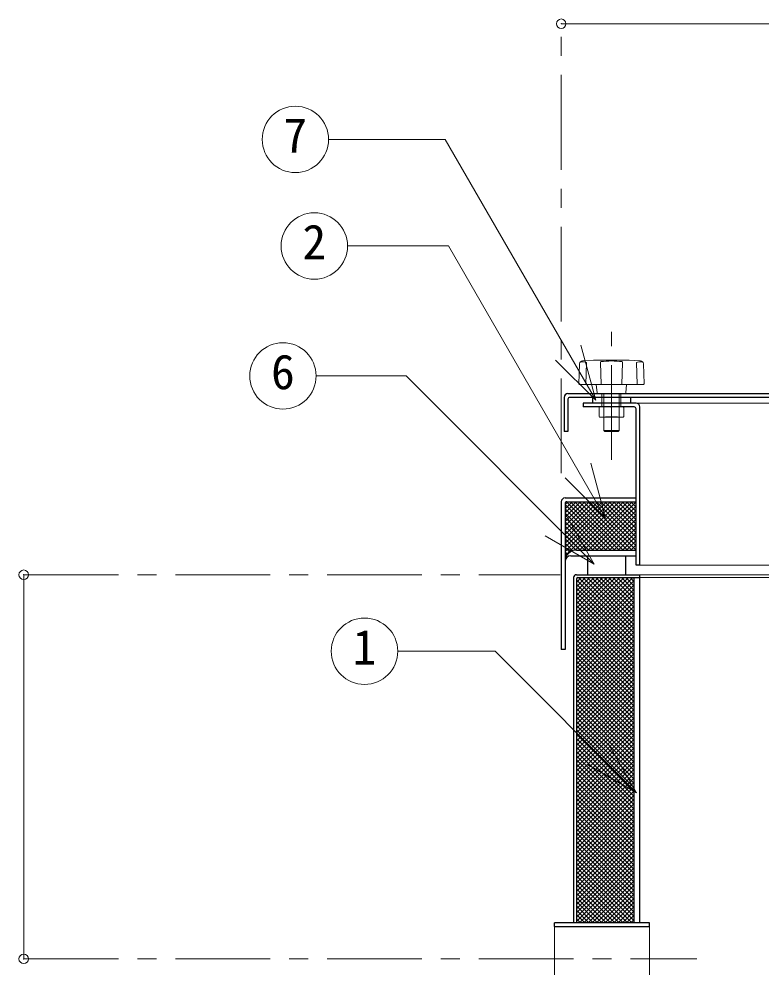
# Model space of a CAD drawing. Units: millimetres at full size, sheet at 1:10; details may follow other scales. Extents: x -2123 to 1927, y -1358 to 1452.
# Drawn here: x -650.3 to -258.9, y -369.9 to 129.9 of the extents above; entities that cross this region are included whole.
import ezdxf
from ezdxf.enums import TextEntityAlignment as Align

# ---------------------------------------------------------------- set-up
doc = ezdxf.new("R2010")
doc.units = ezdxf.units.MM
doc.header["$LTSCALE"] = 10
doc.header["$PDMODE"] = 32
doc.header["$PDSIZE"] = 5
doc.linetypes.add('CHAIN1', pattern=[8, 5, -1, 1, -1])
doc.linetypes.add('DASHED1', pattern=[1.8, 1.2, -0.6])
doc.layers.add('0-0', color=7, linetype='Continuous', lineweight=18)
doc.styles.add('ＭＳ ゴシック', font='')
doc.styles.get('ＭＳ ゴシック').set_extended_font_data('MS Gothic')

msp = doc.modelspace()

# ---------------------------------------------------------------- linework, layer by layer
at = {"layer": '0-0', "color": 4, "linetype": 'CHAIN1', "lineweight": 9}
for p, q in [((-364.3, -109.59), (-364.3, 127.41)), ((-337.8, -102.59), (-337.8, -34.99)), ((-647.8, -163.09), (-364.8, -163.09)), ((-647.8, -365.59), (-292.8, -365.59))]:
    msp.add_line(p, q, dxfattribs=at)
at = {"layer": '0-0', "color": 4, "lineweight": 9}
for p, q in [((-364.3, 127.41), (168.7, 127.41)), ((-354.97, -62.37), (-354.63, -51.86)), ((-347.21, -50), (-353.12, -50.31)), ((-351.35, -62.79), (-350.96, -51.15)), ((-328.81, -49.99), (-346.79, -49.99)), ((-343.28, -62.79), (-343.67, -51.15)), ((-332.32, -62.79), (-331.93, -51.15)), ((-328.39, -50), (-322.48, -50.31)), ((-324.25, -62.79), (-324.64, -51.15)), ((-320.63, -62.37), (-320.97, -51.86)), ((-354.57, -62.79), (-321.03, -62.79)), ((-345.43, -67.22), (-345.8, -62.79)), ((-330.17, -67.22), (-329.8, -62.79)), ((-344.3, -74.89), (-344.3, -79.59)), ((-337.8, -74.89), (-337.8, -79.59)), ((-331.3, -74.89), (-331.3, -79.59)), ((-324.8, -72.59), (-143.05, -72.59)), ((-331.55, -80.09), (-331.3, -79.59)), ((-341.8, -80.09), (-341.8, -87.09)), ((-333.8, -80.09), (-333.8, -87.09)), ((-333.8, -87.09), (-341.8, -87.09)), ((-341.3, -87.59), (-341.8, -87.09)), ((-334.3, -87.59), (-341.3, -87.59)), ((-333.8, -87.09), (-334.3, -87.59)), ((-362.3, -153.17), (-333.72, -124.59)), ((-362.3, -150.9), (-335.98, -124.59)), ((-362.3, -148.64), (-338.25, -124.59)), ((-362.3, -146.38), (-340.51, -124.59)), ((-362.3, -144.12), (-342.77, -124.59)), ((-362.3, -141.85), (-345.03, -124.59)), ((-362.3, -139.59), (-347.3, -124.59)), ((-362.3, -137.33), (-349.56, -124.59)), ((-362.3, -135.06), (-351.82, -124.59)), ((-362.3, -132.8), (-354.09, -124.59)), ((-362.3, -130.54), (-356.35, -124.59)), ((-362.3, -128.28), (-358.61, -124.59)), ((-362.3, -126.01), (-360.87, -124.59)), ((-361.56, -124.62), (-336.09, -150.09)), ((-359.33, -124.59), (-333.83, -150.09)), ((-357.07, -124.59), (-331.57, -150.09)), ((-357, -150.13), (-331.46, -124.59)), ((-354.81, -124.59), (-329.31, -150.09)), ((-354.7, -150.09), (-329.2, -124.59)), ((-352.54, -124.59), (-327.04, -150.09)), ((-352.43, -150.09), (-326.93, -124.59)), ((-350.28, -124.59), (-324.78, -150.09)), ((-350.17, -150.09), (-324.8, -124.72)), ((-348.02, -124.59), (-324.8, -147.8)), ((-345.76, -124.59), (-324.8, -145.54)), ((-343.49, -124.59), (-324.8, -143.28)), ((-341.23, -124.59), (-324.8, -141.02)), ((-338.97, -124.59), (-324.8, -138.75)), ((-336.7, -124.59), (-324.8, -136.49)), ((-334.44, -124.59), (-324.8, -134.23)), ((-332.18, -124.59), (-324.8, -131.96)), ((-329.92, -124.59), (-324.8, -129.7)), ((-327.65, -124.59), (-324.8, -127.44)), ((-325.39, -124.59), (-324.8, -125.18)), ((-362.3, -126.14), (-338.36, -150.09)), ((-362.3, -128.41), (-340.62, -150.09)), ((-347.91, -150.09), (-324.8, -126.98)), ((-345.64, -150.09), (-324.8, -129.24)), ((-362.3, -130.67), (-342.88, -150.09)), ((-362.3, -132.93), (-345.15, -150.09)), ((-343.38, -150.09), (-324.8, -131.51)), ((-341.12, -150.09), (-324.8, -133.77)), ((-362.3, -135.19), (-347.41, -150.09)), ((-362.3, -137.46), (-349.67, -150.09)), ((-362.3, -139.72), (-351.93, -150.09)), ((-338.86, -150.09), (-324.8, -136.03)), ((-336.59, -150.09), (-324.8, -138.29)), ((-362.3, -141.98), (-354.2, -150.09)), ((-362.3, -144.24), (-356.46, -150.09)), ((-334.33, -150.09), (-324.8, -140.56)), ((-332.07, -150.09), (-324.8, -142.82)), ((-362.3, -146.51), (-358.36, -150.45)), ((-362.3, -148.77), (-359.83, -151.24)), ((-329.81, -150.09), (-324.8, -145.08)), ((-327.54, -150.09), (-324.8, -147.35)), ((-325.28, -150.09), (-324.8, -149.61)), ((-362.3, -151.03), (-360.99, -152.34)), ((-362.3, -153.3), (-361.83, -153.76)), ((-362.3, -155.43), (-362.26, -155.39)), ((-362.3, -155.56), (-362.28, -155.58)), ((-647.8, -163.09), (-647.8, -365.59)), ((-356.3, -194.32), (-326.57, -164.59)), ((-356.3, -185.27), (-335.62, -164.59)), ((-356.3, -187.53), (-333.36, -164.59)), ((-356.3, -189.79), (-331.09, -164.59)), ((-356.3, -192.06), (-328.83, -164.59)), ((-356.3, -183), (-337.88, -164.59)), ((-356.3, -180.74), (-340.14, -164.59)), ((-356.3, -178.48), (-342.41, -164.59)), ((-356.3, -176.21), (-344.67, -164.59)), ((-356.3, -173.95), (-346.93, -164.59)), ((-356.3, -171.69), (-349.2, -164.59)), ((-356.3, -169.43), (-351.46, -164.59)), ((-356.3, -167.16), (-353.72, -164.59)), ((-355.17, -164.59), (-325.8, -193.96)), ((-352.91, -164.59), (-325.8, -191.69)), ((-350.65, -164.59), (-325.8, -189.43)), ((-348.38, -164.59), (-325.8, -187.17)), ((-346.12, -164.59), (-325.8, -184.91)), ((-343.86, -164.59), (-325.8, -182.64)), ((-341.59, -164.59), (-325.8, -180.38)), ((-339.33, -164.59), (-325.8, -178.12)), ((-337.07, -164.59), (-325.8, -175.85)), ((-334.81, -164.59), (-325.8, -173.59)), ((-332.54, -164.59), (-325.8, -171.33)), ((-330.28, -164.59), (-325.8, -169.07)), ((-328.02, -164.59), (-325.8, -166.8)), ((-151.98, -163.09), (-322.8, -163.09)), ((-322.8, -164.59), (-152.39, -164.59)), ((-356.3, -165.72), (-325.8, -196.22)), ((-356.3, -196.58), (-325.8, -166.08)), ((-356.3, -167.98), (-325.8, -198.48)), ((-356.3, -198.85), (-325.8, -168.35)), ((-356.3, -170.24), (-325.8, -200.74)), ((-356.3, -201.11), (-325.8, -170.61)), ((-356.3, -172.51), (-325.8, -203.01)), ((-356.3, -203.37), (-325.8, -172.87)), ((-356.3, -174.77), (-325.8, -205.27)), ((-356.3, -205.63), (-325.8, -175.13)), ((-356.3, -177.03), (-325.8, -207.53)), ((-356.3, -207.9), (-325.8, -177.4)), ((-356.3, -179.3), (-325.8, -209.8)), ((-356.3, -210.16), (-325.8, -179.66)), ((-356.3, -181.56), (-325.8, -212.06)), ((-356.3, -212.42), (-325.8, -181.92)), ((-356.3, -183.82), (-325.8, -214.32)), ((-356.3, -214.68), (-325.8, -184.18)), ((-356.3, -186.08), (-325.8, -216.58)), ((-356.3, -216.95), (-325.8, -186.45)), ((-356.3, -188.35), (-325.8, -218.85)), ((-356.3, -219.21), (-325.8, -188.71)), ((-356.3, -190.61), (-325.8, -221.11)), ((-356.3, -221.47), (-325.8, -190.97)), ((-356.3, -192.87), (-325.8, -223.37)), ((-356.3, -223.74), (-325.8, -193.24)), ((-356.3, -195.13), (-325.8, -225.63)), ((-356.3, -226), (-325.8, -195.5)), ((-356.3, -197.4), (-325.8, -227.9)), ((-356.3, -228.26), (-325.8, -197.76)), ((-356.3, -199.66), (-325.8, -230.16)), ((-356.3, -230.52), (-325.8, -200.02)), ((-356.3, -201.92), (-325.8, -232.42)), ((-356.3, -232.79), (-325.8, -202.29)), ((-356.3, -204.19), (-325.8, -234.69)), ((-356.3, -235.05), (-325.8, -204.55)), ((-356.3, -206.45), (-325.8, -236.95)), ((-356.3, -237.31), (-325.8, -206.81)), ((-356.3, -208.71), (-325.8, -239.21)), ((-356.3, -239.57), (-325.8, -209.07)), ((-356.3, -210.97), (-325.8, -241.47)), ((-356.3, -241.84), (-325.8, -211.34)), ((-356.3, -213.24), (-325.8, -243.74)), ((-356.3, -244.1), (-325.8, -213.6)), ((-356.3, -215.5), (-325.8, -246)), ((-356.3, -246.36), (-325.8, -215.86)), ((-356.3, -217.76), (-325.8, -248.26)), ((-356.3, -248.63), (-325.8, -218.13)), ((-356.3, -220.02), (-325.8, -250.52)), ((-356.3, -250.89), (-325.8, -220.39)), ((-356.3, -222.29), (-325.8, -252.79)), ((-356.3, -253.15), (-325.8, -222.65)), ((-356.3, -224.55), (-325.8, -255.05)), ((-356.3, -255.41), (-325.8, -224.91)), ((-356.3, -226.81), (-325.8, -257.31)), ((-356.3, -257.68), (-325.8, -227.18)), ((-356.3, -229.08), (-325.8, -259.58)), ((-356.3, -259.94), (-325.8, -229.44)), ((-356.3, -231.34), (-325.8, -261.84)), ((-356.3, -262.2), (-325.8, -231.7)), ((-356.3, -233.6), (-325.8, -264.1)), ((-356.3, -264.46), (-325.8, -233.96)), ((-356.3, -235.86), (-325.8, -266.36)), ((-356.3, -266.73), (-325.8, -236.23)), ((-356.3, -238.13), (-325.8, -268.63)), ((-356.3, -268.99), (-325.8, -238.49)), ((-356.3, -240.39), (-325.8, -270.89)), ((-356.3, -271.25), (-325.8, -240.75)), ((-356.3, -242.65), (-325.8, -273.15)), ((-356.3, -273.52), (-325.8, -243.02)), ((-356.3, -244.91), (-325.8, -275.41)), ((-356.3, -275.78), (-325.8, -245.28)), ((-356.3, -247.18), (-325.8, -277.68)), ((-356.3, -278.04), (-325.8, -247.54)), ((-356.3, -249.44), (-325.8, -279.94)), ((-356.3, -280.3), (-325.8, -249.8)), ((-356.3, -251.7), (-325.8, -282.2)), ((-356.3, -282.57), (-325.8, -252.07)), ((-356.3, -253.97), (-325.8, -284.47)), ((-356.3, -284.83), (-325.8, -254.33)), ((-356.3, -256.23), (-325.8, -286.73)), ((-356.3, -287.09), (-325.8, -256.59)), ((-356.3, -258.49), (-325.8, -288.99)), ((-356.3, -289.35), (-325.8, -258.85)), ((-356.3, -260.75), (-325.8, -291.25)), ((-356.3, -291.62), (-325.8, -261.12)), ((-356.3, -263.02), (-325.8, -293.52)), ((-356.3, -293.88), (-325.8, -263.38)), ((-356.3, -265.28), (-325.8, -295.78)), ((-356.3, -296.14), (-325.8, -265.64)), ((-356.3, -267.54), (-325.8, -298.04)), ((-356.3, -298.41), (-325.8, -267.91)), ((-356.3, -269.81), (-325.8, -300.31)), ((-356.3, -300.67), (-325.8, -270.17)), ((-356.3, -272.07), (-325.8, -302.57)), ((-356.3, -302.93), (-325.8, -272.43)), ((-356.3, -274.33), (-325.8, -304.83)), ((-356.3, -305.19), (-325.8, -274.69)), ((-356.3, -276.59), (-325.8, -307.09)), ((-356.3, -307.46), (-325.8, -276.96)), ((-356.3, -278.86), (-325.8, -309.36)), ((-356.3, -309.72), (-325.8, -279.22)), ((-356.3, -281.12), (-325.8, -311.62)), ((-356.3, -311.98), (-325.8, -281.48)), ((-356.3, -283.38), (-325.8, -313.88)), ((-356.3, -314.24), (-325.8, -283.74)), ((-356.3, -285.64), (-325.8, -316.14)), ((-356.3, -316.51), (-325.8, -286.01)), ((-356.3, -287.91), (-325.8, -318.41)), ((-356.3, -318.77), (-325.8, -288.27)), ((-356.3, -290.17), (-325.8, -320.67)), ((-356.3, -321.03), (-325.8, -290.53)), ((-356.3, -292.43), (-325.8, -322.93)), ((-356.3, -323.3), (-325.8, -292.8)), ((-356.3, -294.7), (-325.8, -325.2)), ((-356.3, -325.56), (-325.8, -295.06)), ((-356.3, -296.96), (-325.8, -327.46)), ((-356.3, -327.82), (-325.8, -297.32)), ((-356.3, -299.22), (-325.8, -329.72)), ((-356.3, -330.08), (-325.8, -299.58)), ((-356.3, -301.48), (-325.8, -331.98)), ((-356.3, -332.35), (-325.8, -301.85)), ((-356.3, -303.75), (-325.8, -334.25)), ((-356.3, -334.61), (-325.8, -304.11)), ((-356.3, -306.01), (-325.8, -336.51)), ((-356.3, -336.87), (-325.8, -306.37)), ((-356.3, -308.27), (-325.8, -338.77)), ((-356.3, -339.14), (-325.8, -308.64)), ((-356.3, -310.53), (-325.8, -341.03)), ((-356.3, -341.4), (-325.8, -310.9)), ((-356.3, -312.8), (-325.8, -343.3)), ((-356.3, -343.66), (-325.8, -313.16)), ((-356.3, -315.06), (-325.8, -345.56)), ((-356.3, -345.92), (-325.8, -315.42)), ((-356.3, -317.32), (-327.04, -346.59)), ((-356.3, -319.59), (-329.3, -346.59)), ((-354.7, -346.59), (-325.8, -317.69)), ((-356.3, -321.85), (-331.56, -346.59)), ((-356.3, -324.11), (-333.83, -346.59)), ((-352.44, -346.59), (-325.8, -319.95)), ((-350.18, -346.59), (-325.8, -322.21)), ((-347.91, -346.59), (-325.8, -324.47)), ((-356.3, -326.37), (-336.09, -346.59)), ((-356.3, -328.64), (-338.35, -346.59)), ((-345.65, -346.59), (-325.8, -326.74)), ((-343.39, -346.59), (-325.8, -329)), ((-356.3, -330.9), (-340.61, -346.59)), ((-356.3, -333.16), (-342.88, -346.59)), ((-341.13, -346.59), (-325.8, -331.26)), ((-338.86, -346.59), (-325.8, -333.53)), ((-356.3, -335.42), (-345.14, -346.59)), ((-356.3, -337.69), (-347.4, -346.59)), ((-336.6, -346.59), (-325.8, -335.79)), ((-334.34, -346.59), (-325.8, -338.05)), ((-356.3, -339.95), (-349.66, -346.59)), ((-356.3, -342.21), (-351.93, -346.59)), ((-356.3, -344.48), (-354.19, -346.59)), ((-332.07, -346.59), (-325.8, -340.31)), ((-329.81, -346.59), (-325.8, -342.58)), ((-327.55, -346.59), (-325.8, -344.84))]:
    msp.add_line(p, q, dxfattribs=at)
at = {"layer": '0-0'}
for p, q in [((-487.02, 66.4), (-425.5, 66.4)), ((-346.12, -71.1), (-425.5, 66.4)), ((-477.02, 10.22), (-423.75, 10.22)), ((-340.94, -133.22), (-423.75, 10.22)), ((-346.12, -71.1), (-353.88, -42.12)), ((-346.12, -71.1), (-367.33, -49.89)), ((-493.58, -58.27), (-446.12, -58.27)), ((-346.87, -157.52), (-446.12, -58.27)), ((-340.94, -133.22), (-348.7, -104.24)), ((-340.94, -133.22), (-362.15, -112.01)), ((-346.87, -157.52), (-361.87, -131.54)), ((-346.87, -157.52), (-372.85, -142.52)), ((-322.8, -158.09), (-150.6, -158.09)), ((-450.56, -203.41), (-399.23, -203.41)), ((-324.52, -278.12), (-399.23, -203.41)), ((-324.52, -278.12), (-339.52, -252.13)), ((-324.52, -278.12), (-350.5, -263.12)), ((-367.8, -348.59), (-367.8, -382.59)), ((-317.8, -348.59), (-317.8, -382.59))]:
    msp.add_line(p, q, dxfattribs=at)
at = {"layer": '0-0', "color": 5, "lineweight": 25}
for p, q in [((-362.8, -69.59), (-362.8, -87.59)), ((-360.8, -67.59), (-143.24, -67.59)), ((-143.16, -69.59), (-359.8, -69.59)), ((-347.8, -69.59), (-347.8, -72.59)), ((-327.8, -69.59), (-327.8, -72.59)), ((-360.8, -70.59), (-360.8, -87.59)), ((-352.8, -72.59), (-352.8, -74.59)), ((-324.8, -72.59), (-352.8, -72.59)), ((-325.8, -74.59), (-352.8, -74.59)), ((-322.8, -158.09), (-322.8, -74.59)), ((-324.8, -158.09), (-324.8, -75.59)), ((-360.8, -87.59), (-362.8, -87.59)), ((-364.3, -124.59), (-364.3, -202.59)), ((-362.3, -122.59), (-324.8, -122.59)), ((-361.3, -124.59), (-324.8, -124.59)), ((-362.3, -125.59), (-362.3, -202.59)), ((-359.3, -153.09), (-324.8, -153.09)), ((-356.3, -150.09), (-324.8, -150.09)), ((-350.3, -163.09), (-350.3, -153.09)), ((-330.3, -163.09), (-330.3, -153.09)), ((-322.8, -158.09), (-324.8, -158.09)), ((-357.8, -164.59), (-357.8, -346.59)), ((-356.3, -163.09), (-322.8, -163.09)), ((-355.55, -164.59), (-322.8, -164.59)), ((-325.8, -346.59), (-325.8, -164.59)), ((-322.8, -346.59), (-322.8, -163.09)), ((-356.3, -165.34), (-356.3, -346.59)), ((-362.3, -202.59), (-364.3, -202.59)), ((-367.8, -348.59), (-367.8, -346.59)), ((-317.8, -346.59), (-367.8, -346.59)), ((-367.8, -348.59), (-317.8, -348.59)), ((-317.8, -348.59), (-317.8, -346.59))]:
    msp.add_line(p, q, dxfattribs=at)
at = {"layer": '0-0', "color": 4, "linetype": 'DASHED1', "lineweight": 9}
for p, q in [((-342.8, -74.59), (-342.8, -67.59)), ((-341.8, -80.09), (-341.8, -67.59)), ((-333.8, -80.09), (-333.8, -67.59)), ((-332.8, -74.59), (-332.8, -67.59))]:
    msp.add_line(p, q, dxfattribs=at)
at = {"layer": '0-0', "color": 4, "lineweight": 9}
msp.add_lwpolyline([(-331.55, -80.09), (-344.05, -80.09), (-344.3, -79.59)], dxfattribs=at)
at = {"layer": '0-0'}
for centre in [(-504.52, 66.4), (-494.52, 10.22), (-511.08, -58.27), (-468.06, -203.41)]:
    msp.add_circle(centre, 17.5, dxfattribs=at)
at = {"layer": '0-0', "color": 4, "lineweight": 9}
for centre, radius, start, end in [((-353.03, -51.91), 1.6, 93.0191, 178.1541), ((-353.41, -52.44), 1.66, 93.0276, 128.733), ((-353.34, -58.75), 7.97, 72.62, 91.0906), ((-346.79, -57.99), 8, 90, 93.0191), ((-343.27, -51.14), 0.4, 97.2987, 181.9092), ((-337.8, -93.86), 43.47, 82.7013, 97.2987), ((-332.33, -51.14), 0.4, 358.0908, 82.7013), ((-328.81, -57.99), 8, 86.9809, 90), ((-322.26, -58.75), 7.97, 88.9094, 107.38), ((-322.57, -51.91), 1.6, 1.8458, 86.9809), ((-322.2, -52.44), 1.66, 51.267, 86.9724), ((-354.57, -62.39), 0.4, 178.1541, 270), ((-321.03, -62.39), 0.4, 270, 1.8458), ((-345.03, -67.19), 0.4, 184.7636, 270), ((-330.57, -67.19), 0.4, 270, 355.2364), ((-344, -74.89), 0.3, 90, 180), ((-338.1, -74.89), 0.3, 0, 90), ((-337.5, -74.89), 0.3, 90, 180), ((-331.6, -74.89), 0.3, 0, 90), ((-347.98, 8.36), 88.54, 272.5447, 276.6031), ((-327.62, 8.36), 88.54, 263.3969, 267.4553)]:
    msp.add_arc(centre, radius, start, end, dxfattribs=at)
at = {"layer": '0-0', "color": 5, "lineweight": 25}
for centre, radius, start, end in [((-360.8, -69.59), 2, 90, 180), ((-359.8, -70.59), 1, 90, 180), ((-325.8, -75.59), 1, 0, 90), ((-324.8, -74.59), 2, 0, 90), ((-362.3, -124.59), 2, 90, 180), ((-361.3, -125.59), 1, 90, 180), ((-356.3, -156.09), 6, 90, 180), ((-359.3, -156.09), 3, 90, 180), ((-356.3, -164.59), 1.5, 90, 180), ((-355.55, -165.34), 0.75, 90, 180)]:
    msp.add_arc(centre, radius, start, end, dxfattribs=at)
at = {"layer": '0-0', "color": 1}
for p in [(-364.3, 127.41), (-647.8, -163.09), (-647.8, -365.59)]:
    msp.add_point(p, dxfattribs=at)

# ---------------------------------------------------------------- texts
at = {"layer": '0-0', "style": 'ＭＳ ゴシック'}
for s, p in [('7', (-510.77, 53.9)), ('2', (-500.77, -2.28)), ('6', (-517.33, -70.77)), ('1', (-474.31, -215.91))]:
    msp.add_text(s, height=18.33, dxfattribs=at).set_placement(p, align=Align.BOTTOM_LEFT)

doc.saveas('drawing.dxf')
